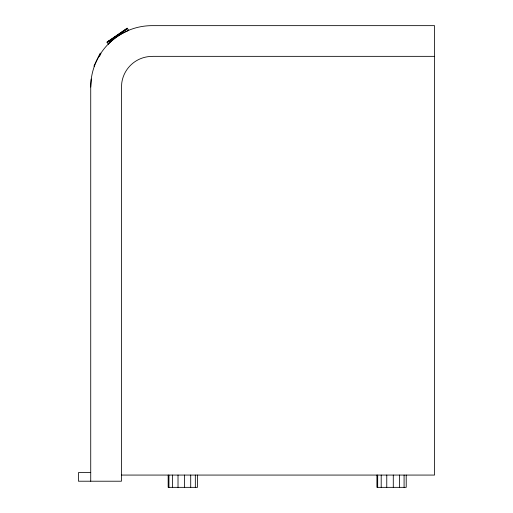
<?xml version="1.0" encoding="UTF-8"?>
<svg xmlns="http://www.w3.org/2000/svg" width="513" height="513" viewBox="0 0 513 513"><rect width="100%" height="100%" fill="white"/><g stroke="black" fill="none" stroke-linecap="round" stroke-linejoin="round"><path stroke-width="0.77" d="M90.73 481.213L90.73 87.043L91.256 79.034M99.503 56.359L100.901 53.493L100.234 53.166L93.943 66.087L94.61 66.408M108.346 44.06C114.085 38.135 121.164 33.582 128.757 30.382L127.359 28.375L107.153 42.335L108.346 44.06L108.718 43.637M107.179 42.374L127.384 28.414M434.549 56.347L153.131 56.347L148.129 56.674A30.633 30.633 0 0 0 121.754 83.048L121.427 88.05L121.427 481.213L78.451 481.213L78.451 472.614L90.73 472.614M121.427 475.07L434.549 475.07L434.549 25.65L152.124 25.65A61.393 61.393 0 0 0 90.73 87.043M406.219 475.07L406.219 487.35L376.92 487.35L376.92 475.07M404.084 475.07L404.084 487.35M399.46 475.07L399.46 487.35M393.285 475.07L393.285 487.35M386.764 475.07L386.764 487.35M381.197 475.07L381.197 487.35M377.683 475.07L377.683 487.35M197.473 475.07L197.473 487.35L168.174 487.35L168.174 475.07M195.331 475.07L195.331 487.35M190.714 475.07L190.714 487.35M184.533 475.07L184.533 487.35M178.017 475.07L178.017 487.35M172.451 475.07L172.451 487.35M168.937 475.07L168.937 487.35M108.775 40.841L106.986 42.111L107.339 42.592L127.551 28.638L127.192 28.151L108.775 40.841"/></g></svg>
